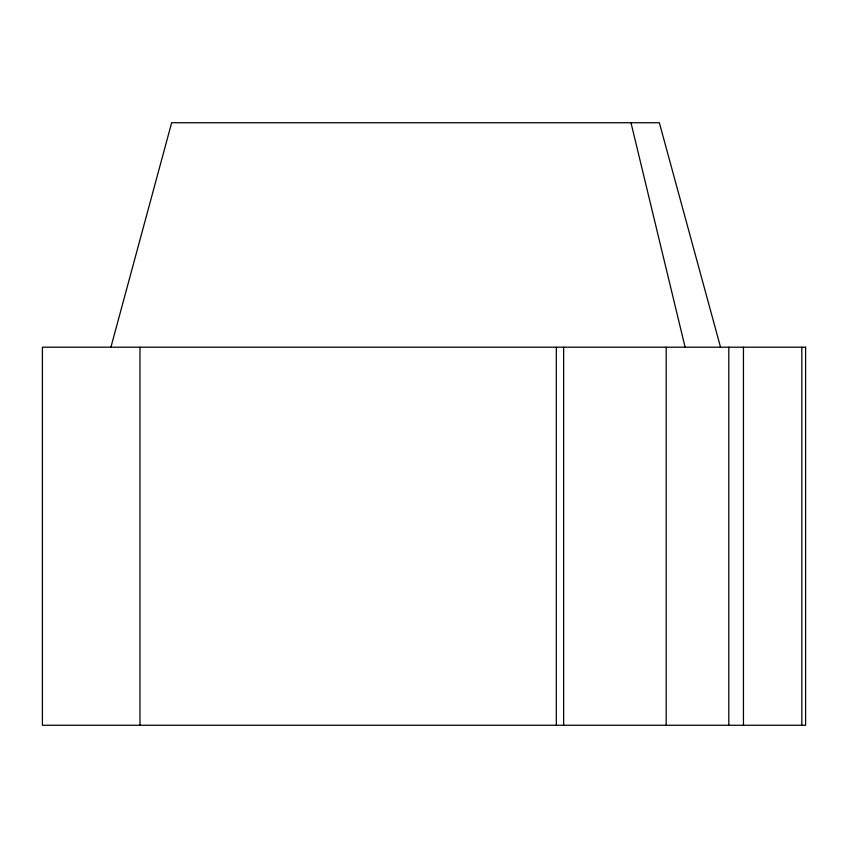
<?xml version="1.0" encoding="UTF-8"?>
<svg xmlns="http://www.w3.org/2000/svg" width="848" height="848" viewBox="0 0 848 848"><rect width="100%" height="100%" fill="white"/><g stroke="black" fill="none" stroke-linecap="round" stroke-linejoin="round"><path stroke-width="1.27" d="M110.918 347.203L171.656 122.737L659.341 122.737L720.535 347.203M630.986 122.737L685.099 347.203M801.816 347.203L801.816 725.263M743.452 347.203L743.452 725.263M728.803 347.203L728.803 725.263M666.189 347.203L666.189 725.263M563.644 347.203L563.644 725.263M556.32 347.203L556.32 725.263M139.984 347.203L139.984 725.263M805.6 347.203L42.4 347.203L42.4 725.263L805.6 725.263L805.6 347.203"/></g></svg>
